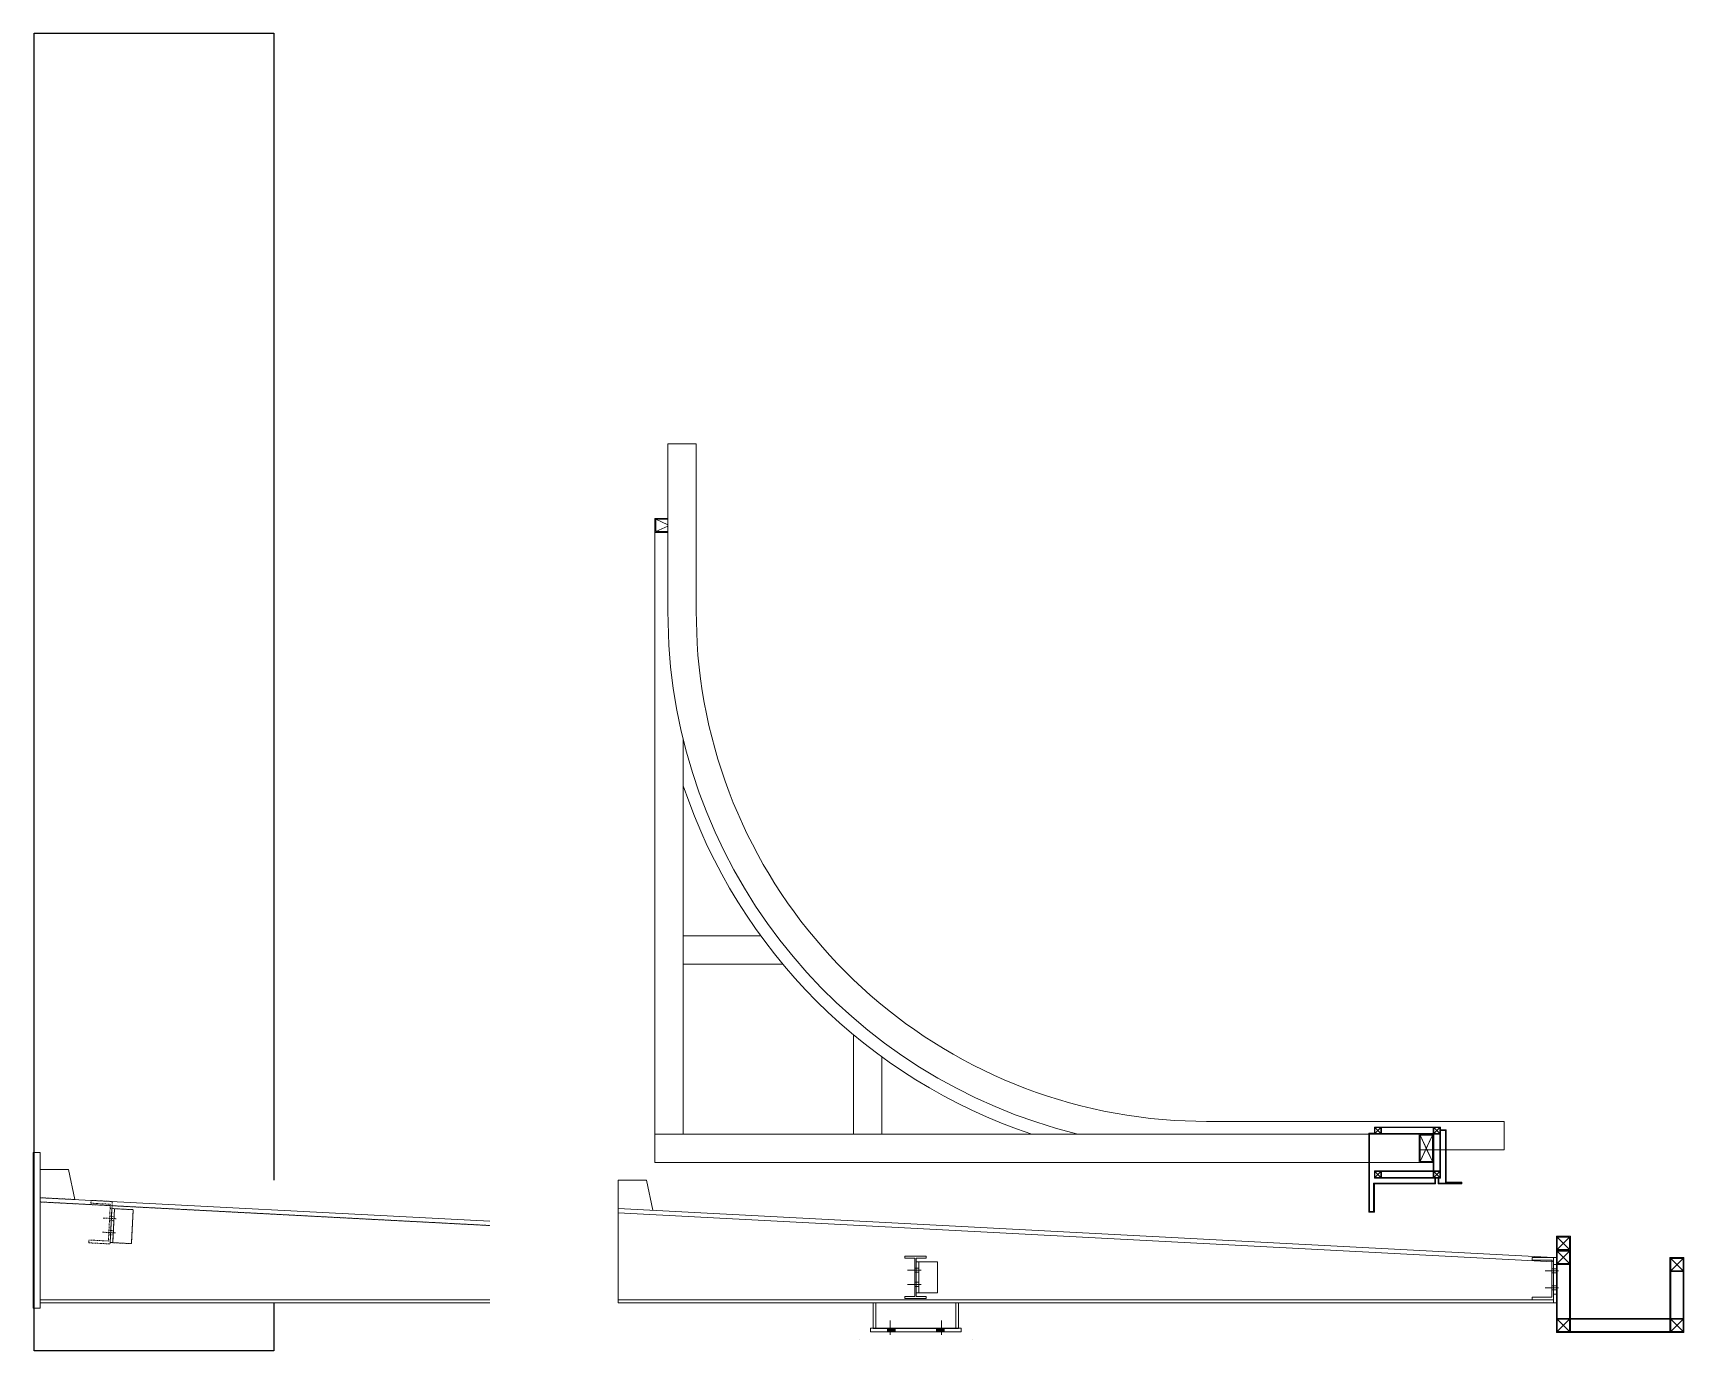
# Model space of a CAD drawing. Header units: millimetres. Extents: x 663313 to 1226001, y 1431724 to 1620898.
# Drawn here: x 990162 to 995984, y 1504421 to 1509071 of the extents above; entities that cross this region are included whole.
import ezdxf

# ---------------------------------------------------------------- set-up
doc = ezdxf.new("R2010")
doc.units = ezdxf.units.MM
doc.linetypes.add('XKITLINE00', pattern=[0])
doc.linetypes.add('XKITLINE02', pattern=[4, 2, -2])
doc.layers.add('000 - CONCRETE_EX_BUILDING_CUT_COLOR_1', color=7, linetype='Continuous')
doc.layers.add('000 - CONCRETE_EX_BUILDING_MAIN_COLOR_1', color=7, linetype='Continuous')

# ---------------------------------------------------------------- blocks, each defined once
blk = doc.blocks.new('canu')
at = {"layer": '000 - CONCRETE_EX_BUILDING_CUT_COLOR_1', "linetype": 'XKITLINE00', "lineweight": 0}
for points in [[(663603.4703, 1524735.0081), (663603.4703, 1524734.9961), (663603.4513, 1524734.9961), (663603.4513, 1524735.0081)], [(663603.4703, 1524735.0081), (663603.4703, 1524734.9961), (663603.4513, 1524734.9961), (663603.4513, 1524735.0081)], [(663603.4638, 1524734.9961), (663603.4638, 1524735.0081), (663603.4778, 1524735.0081), (663603.4778, 1524734.9961)], [(663603.4638, 1524734.9961), (663603.4638, 1524735.0081), (663603.4778, 1524735.0081), (663603.4778, 1524734.9961)], [(663603.6238, 1524734.9961), (663603.6238, 1524735.0081), (663603.6378, 1524735.0081), (663603.6378, 1524734.9961)], [(663603.6238, 1524734.9961), (663603.6238, 1524735.0081), (663603.6378, 1524735.0081), (663603.6378, 1524734.9961)], [(663603.6503, 1524735.0081), (663603.6503, 1524734.9961), (663603.6313, 1524734.9961), (663603.6313, 1524735.0081)], [(663603.6503, 1524735.0081), (663603.6503, 1524734.9961), (663603.6313, 1524734.9961), (663603.6313, 1524735.0081)]]:
    blk.add_hatch(color=7, dxfattribs=at).paths.add_polyline_path(points, flags=17)
at = {"layer": '000 - CONCRETE_EX_BUILDING_CUT_COLOR_1', "color": 7, "linetype": 'XKITLINE00', "lineweight": 0}
for p, q in [((663604.4258, 1524737.8429), (663604.4676, 1524737.8624)), ((663604.4708, 1524737.8156), (663604.4708, 1524735.6931)), ((663604.3708, 1524737.0842), (663604.3708, 1524735.6931)), ((663604.098, 1524736.3931), (663604.3708, 1524736.3931)), ((663604.0199, 1524736.2931), (663604.3708, 1524736.2931)), ((663603.7708, 1524735.6931), (663603.7708, 1524736.044)), ((663603.6708, 1524735.6931), (663603.6708, 1524735.9659)), ((663601.7008, 1524735.7181), (663601.7008, 1524735.7181)), ((663601.7258, 1524735.7181), (663601.7008, 1524735.7181)), ((663601.7008, 1524735.7181), (663601.7008, 1524735.6931)), ((663601.7028, 1524735.6951), (663601.7238, 1524735.7161)), ((663601.7028, 1524735.7161), (663601.7238, 1524735.6951)), ((663601.7238, 1524735.6951), (663601.7028, 1524735.7161)), ((663601.7028, 1524735.6951), (663601.7238, 1524735.7161)), ((663601.7028, 1524735.7161), (663601.7028, 1524735.7161)), ((663601.7028, 1524735.6951), (663601.7028, 1524735.7161)), ((663601.7028, 1524735.7161), (663601.7238, 1524735.7161)), ((663601.7238, 1524735.7161), (663601.7238, 1524735.7161)), ((663601.7238, 1524735.7161), (663601.7238, 1524735.6951)), ((663601.7258, 1524735.6931), (663601.7258, 1524735.7181)), ((663601.7258, 1524735.6931), (663601.7258, 1524735.7181)), ((663601.7258, 1524735.7181), (663601.7258, 1524735.7181)), ((663601.7258, 1524735.7181), (663601.7258, 1524735.6931)), ((663601.7258, 1524735.7181), (663601.9088, 1524735.7181)), ((663601.7258, 1524735.7161), (663601.7258, 1524735.7161)), ((663601.9088, 1524735.7161), (663601.7258, 1524735.7161)), ((663601.9088, 1524735.7181), (663601.9088, 1524735.7181)), ((663601.9338, 1524735.7181), (663601.9088, 1524735.7181)), ((663601.9088, 1524735.7181), (663601.9088, 1524735.6931)), ((663601.9088, 1524735.7181), (663601.9088, 1524735.6931)), ((663601.9088, 1524735.7181), (663601.9088, 1524735.6931)), ((663601.9108, 1524735.6951), (663601.9318, 1524735.7161)), ((663601.9108, 1524735.7161), (663601.9318, 1524735.6951)), ((663601.9318, 1524735.6951), (663601.9108, 1524735.7161)), ((663601.9108, 1524735.6951), (663601.9318, 1524735.7161)), ((663601.9108, 1524735.7161), (663601.9108, 1524735.7161)), ((663601.9108, 1524735.6951), (663601.9108, 1524735.7161)), ((663601.9108, 1524735.7161), (663601.9318, 1524735.7161)), ((663601.9318, 1524735.7161), (663601.9318, 1524735.7161)), ((663601.9318, 1524735.7161), (663601.9318, 1524735.6951)), ((663601.9338, 1524735.6931), (663601.9338, 1524735.7181)), ((663601.6808, 1524735.7081), (663601.7008, 1524735.7081)), ((663601.6808, 1524735.7081), (663601.6808, 1524735.6381)), ((663601.6833, 1524735.7056), (663601.7008, 1524735.7056)), ((663601.6833, 1524735.7056), (663601.6833, 1524735.6381)), ((663601.7008, 1524735.7081), (663601.7008, 1524735.7056)), ((663601.7008, 1524735.7056), (663601.7008, 1524735.7056)), ((663601.7008, 1524735.6931), (663601.7258, 1524735.6931)), ((663601.7008, 1524735.6931), (663601.7008, 1524735.6931)), ((663601.7008, 1524735.6931), (663601.7258, 1524735.6931)), ((663601.7008, 1524735.5631), (663601.7008, 1524735.6931)), ((663601.7008, 1524735.6931), (663601.7008, 1524735.6381)), ((663601.7028, 1524735.6951), (663601.7028, 1524735.6951)), ((663601.7238, 1524735.6951), (663601.7028, 1524735.6951)), ((663601.7028, 1524735.5631), (663601.7028, 1524735.6931)), ((663601.7028, 1524735.6931), (663601.7028, 1524735.5631)), ((663601.7238, 1524735.6951), (663601.7238, 1524735.6951)), ((663601.7238, 1524735.5631), (663601.7238, 1524735.6931)), ((663601.7238, 1524735.5631), (663601.7238, 1524735.6931)), ((663601.7258, 1524735.6951), (663601.7258, 1524735.6951)), ((663601.7258, 1524735.6951), (663601.9088, 1524735.6951)), ((663601.7258, 1524735.6931), (663601.7258, 1524735.6931)), ((663601.7758, 1524735.6931), (663601.7258, 1524735.6931)), ((663601.7258, 1524735.6931), (663601.7258, 1524735.6381)), ((663601.7258, 1524735.6931), (663601.7258, 1524735.6931)), ((663601.7258, 1524735.6931), (663601.9088, 1524735.6931)), ((663601.7258, 1524735.6931), (663601.7258, 1524735.6381)), ((663601.7258, 1524735.5631), (663601.7258, 1524735.6931)), ((663601.729, 1524735.5963), (663601.7726, 1524735.6899)), ((663601.7726, 1524735.5963), (663601.729, 1524735.6899)), ((663601.729, 1524735.6899), (663601.7531, 1524735.6381)), ((663601.729, 1524735.6899), (663601.729, 1524735.6899)), ((663601.729, 1524735.6899), (663601.729, 1524735.6381)), ((663601.729, 1524735.6899), (663601.7726, 1524735.6899)), ((663601.7485, 1524735.6381), (663601.7726, 1524735.6899)), ((663601.7726, 1524735.6899), (663601.7726, 1524735.6899)), ((663601.7726, 1524735.6899), (663601.7726, 1524735.6381)), ((663601.7758, 1524735.6931), (663601.7758, 1524735.6381)), ((663601.9088, 1524735.6931), (663601.9338, 1524735.6931)), ((663601.9108, 1524735.6951), (663601.9108, 1524735.6951)), ((663601.9318, 1524735.6951), (663601.9108, 1524735.6951)), ((663601.9318, 1524735.6951), (663601.9318, 1524735.6951)), ((663601.9338, 1524735.6961), (663601.9538, 1524735.6961)), ((663601.9338, 1524735.6936), (663601.9338, 1524735.6961)), ((663601.9513, 1524735.6936), (663601.9338, 1524735.6936)), ((663601.9513, 1524735.6936), (663601.9513, 1524735.6381)), ((663601.9513, 1524735.6936), (663601.9513, 1524735.6936)), ((663601.9538, 1524735.6961), (663601.9538, 1524735.6381)), ((663601.6808, 1524735.6381), (663601.6808, 1524735.5241)), ((663601.6833, 1524735.6381), (663601.6833, 1524735.5216)), ((663601.7008, 1524735.6381), (663601.7008, 1524735.5631)), ((663601.7258, 1524735.6381), (663601.7258, 1524735.5931)), ((663601.7258, 1524735.6381), (663601.7258, 1524735.5631)), ((663601.729, 1524735.5963), (663601.7485, 1524735.6381)), ((663601.729, 1524735.6381), (663601.729, 1524735.5963)), ((663601.7531, 1524735.6381), (663601.7726, 1524735.5963)), ((663601.7726, 1524735.6381), (663601.7726, 1524735.5963)), ((663601.7758, 1524735.6381), (663601.7758, 1524735.5931)), ((663601.9513, 1524735.6381), (663601.9513, 1524735.4206)), ((663601.9538, 1524735.6381), (663601.9538, 1524735.4181)), ((663601.7008, 1524735.5631), (663601.7008, 1524735.5631)), ((663601.7258, 1524735.5631), (663601.7008, 1524735.5631)), ((663601.7008, 1524735.5631), (663601.7008, 1524735.5381)), ((663601.7008, 1524735.5631), (663601.7008, 1524735.5631)), ((663601.7008, 1524735.5631), (663601.7258, 1524735.5631)), ((663601.7008, 1524735.5631), (663601.7008, 1524735.5631)), ((663601.7028, 1524735.5611), (663601.7028, 1524735.5611)), ((663601.7028, 1524735.5401), (663601.7028, 1524735.5611)), ((663601.7028, 1524735.5611), (663601.7238, 1524735.5611)), ((663601.7028, 1524735.5401), (663601.7238, 1524735.5611)), ((663601.7028, 1524735.5611), (663601.7238, 1524735.5401)), ((663601.7238, 1524735.5401), (663601.7028, 1524735.5611)), ((663601.7028, 1524735.5401), (663601.7238, 1524735.5611)), ((663601.7028, 1524735.5401), (663601.7028, 1524735.5401)), ((663601.7238, 1524735.5401), (663601.7028, 1524735.5401)), ((663601.7238, 1524735.5611), (663601.7238, 1524735.5611)), ((663601.7238, 1524735.5611), (663601.7238, 1524735.5401)), ((663601.7238, 1524735.5401), (663601.7238, 1524735.5401)), ((663601.7258, 1524735.5931), (663601.7758, 1524735.5931)), ((663601.7258, 1524735.5381), (663601.7258, 1524735.5631)), ((663601.7258, 1524735.5381), (663601.7258, 1524735.5631)), ((663601.7258, 1524735.5631), (663601.7258, 1524735.5631)), ((663601.9088, 1524735.5631), (663601.7258, 1524735.5631)), ((663601.7258, 1524735.5631), (663601.7258, 1524735.5381)), ((663601.7258, 1524735.5631), (663601.7258, 1524735.5631)), ((663601.7258, 1524735.5611), (663601.7258, 1524735.5611)), ((663601.9088, 1524735.5611), (663601.7258, 1524735.5611)), ((663601.7258, 1524735.5401), (663601.7258, 1524735.5401)), ((663601.7258, 1524735.5401), (663601.9088, 1524735.5401)), ((663601.729, 1524735.5963), (663601.729, 1524735.5963)), ((663601.7726, 1524735.5963), (663601.729, 1524735.5963)), ((663601.7726, 1524735.5963), (663601.7726, 1524735.5963)), ((663601.9088, 1524735.5631), (663601.9088, 1524735.5631)), ((663601.9338, 1524735.5631), (663601.9088, 1524735.5631)), ((663601.9088, 1524735.5631), (663601.9088, 1524735.5381)), ((663601.9088, 1524735.5381), (663601.9088, 1524735.5631)), ((663601.9088, 1524735.5631), (663601.9088, 1524735.5381)), ((663601.9318, 1524735.5401), (663601.9108, 1524735.5611)), ((663601.9108, 1524735.5401), (663601.9318, 1524735.5611)), ((663601.9108, 1524735.5611), (663601.9108, 1524735.5611)), ((663601.9108, 1524735.5401), (663601.9108, 1524735.5611)), ((663601.9108, 1524735.5611), (663601.9318, 1524735.5611)), ((663601.9108, 1524735.5401), (663601.9318, 1524735.5611)), ((663601.9108, 1524735.5611), (663601.9318, 1524735.5401)), ((663601.9108, 1524735.5401), (663601.9108, 1524735.5401)), ((663601.9318, 1524735.5401), (663601.9108, 1524735.5401)), ((663601.9318, 1524735.5611), (663601.9318, 1524735.5611)), ((663601.9318, 1524735.5611), (663601.9318, 1524735.5401)), ((663601.9318, 1524735.5401), (663601.9318, 1524735.5401)), ((663601.9338, 1524735.5381), (663601.9338, 1524735.5631)), ((663601.6808, 1524735.5241), (663601.6253, 1524735.5241)), ((663601.6253, 1524735.5181), (663601.6253, 1524735.5241)), ((663601.6253, 1524735.5181), (663601.7083, 1524735.5181)), ((663601.6278, 1524735.5216), (663601.6833, 1524735.5216)), ((663601.6278, 1524735.5216), (663601.6278, 1524735.5206)), ((663601.6278, 1524735.5206), (663601.6278, 1524735.5206)), ((663601.6278, 1524735.5206), (663601.7058, 1524735.5206)), ((663601.6833, 1524735.5216), (663601.6833, 1524735.5216)), ((663601.7008, 1524735.5381), (663601.7258, 1524735.5381)), ((663601.7083, 1524735.5381), (663601.7058, 1524735.5381)), ((663601.7058, 1524735.5206), (663601.7058, 1524735.5381)), ((663601.7083, 1524735.5181), (663601.7083, 1524735.5381)), ((663601.7183, 1524735.5181), (663601.7183, 1524735.5381)), ((663601.7183, 1524735.5381), (663601.7208, 1524735.5381)), ((663601.7183, 1524735.5181), (663601.9338, 1524735.5181)), ((663601.7208, 1524735.5381), (663601.7208, 1524735.5206)), ((663601.7208, 1524735.5206), (663601.7208, 1524735.5206)), ((663601.7208, 1524735.5206), (663601.9363, 1524735.5206)), ((663601.7258, 1524735.5381), (663601.7258, 1524735.5381)), ((663601.7258, 1524735.5381), (663601.9088, 1524735.5381)), ((663601.7258, 1524735.5381), (663601.7258, 1524735.5381)), ((663601.9088, 1524735.5381), (663601.9338, 1524735.5381)), ((663601.9338, 1524735.5181), (663601.9338, 1524735.4181)), ((663601.9363, 1524735.5206), (663601.9363, 1524735.4206)), ((663601.3018, 1524735.2581), (663604.6009, 1524735.4309)), ((663601.3026, 1524735.2431), (663604.6009, 1524735.4159)), ((663601.9338, 1524735.4181), (663601.9538, 1524735.4181)), ((663601.9363, 1524735.4206), (663601.9363, 1524735.4206)), ((663601.9363, 1524735.4206), (663601.9513, 1524735.4206)), ((663601.2418, 1524735.2831), (663601.2418, 1524735.3331)), ((663601.2418, 1524735.3331), (663601.2418, 1524735.3331)), ((663601.2418, 1524735.3331), (663601.2918, 1524735.3331)), ((663601.245, 1524735.3299), (663601.2886, 1524735.3299)), ((663601.245, 1524735.2863), (663601.2886, 1524735.3299)), ((663601.245, 1524735.3299), (663601.2886, 1524735.2863)), ((663601.245, 1524735.3299), (663601.2886, 1524735.2863)), ((663601.245, 1524735.2863), (663601.2886, 1524735.3299)), ((663601.245, 1524735.3299), (663601.245, 1524735.2863)), ((663601.2886, 1524735.2863), (663601.2886, 1524735.3299)), ((663601.2886, 1524735.3299), (663601.2886, 1524735.3299)), ((663601.2918, 1524735.3331), (663601.2918, 1524735.2831)), ((663600.8918, 1524735.2581), (663600.8418, 1524735.2581)), ((663600.8418, 1524735.2581), (663600.8418, 1524735.2081)), ((663600.8418, 1524735.0431), (663600.8418, 1524735.2581)), ((663600.8418, 1524735.2581), (663600.8418, 1524735.2581)), ((663600.8418, 1524735.2581), (663600.845, 1524735.2581)), ((663600.8418, 1524735.2581), (663600.8418, 1524735.0431)), ((663600.845, 1524735.2581), (663600.845, 1524735.2581)), ((663600.845, 1524735.2581), (663600.845, 1524735.0431)), ((663600.845, 1524735.2581), (663600.8918, 1524735.2581)), ((663600.845, 1524735.0431), (663600.845, 1524735.2581)), ((663600.845, 1524735.2113), (663600.8886, 1524735.2549)), ((663600.845, 1524735.2549), (663600.8886, 1524735.2113)), ((663600.8886, 1524735.2113), (663600.845, 1524735.2549)), ((663600.845, 1524735.2113), (663600.8886, 1524735.2549)), ((663600.845, 1524735.2549), (663600.845, 1524735.2549)), ((663600.845, 1524735.2549), (663600.845, 1524735.2113)), ((663600.845, 1524735.2549), (663600.8886, 1524735.2549)), ((663600.8886, 1524735.0431), (663600.8886, 1524735.2581)), ((663600.8886, 1524735.0431), (663600.8886, 1524735.2581)), ((663600.8886, 1524735.2549), (663600.8886, 1524735.2549)), ((663600.8886, 1524735.2549), (663600.8886, 1524735.2113)), ((663600.8918, 1524735.2081), (663600.8918, 1524735.2581)), ((663600.8918, 1524735.0431), (663600.8918, 1524735.2581)), ((663600.8918, 1524735.0431), (663600.8918, 1524735.2581)), ((663601.2418, 1524735.0431), (663601.2418, 1524735.2831)), ((663601.2418, 1524735.2831), (663601.2418, 1524735.2831)), ((663601.2418, 1524735.2831), (663601.245, 1524735.2831)), ((663601.2418, 1524735.2831), (663601.2418, 1524735.0431)), ((663601.2918, 1524735.2831), (663601.2418, 1524735.2831)), ((663601.2918, 1524735.2831), (663601.2418, 1524735.2831)), ((663601.2418, 1524735.2831), (663601.2418, 1524735.2331)), ((663601.245, 1524735.2863), (663601.245, 1524735.2863)), ((663601.245, 1524735.2863), (663601.2886, 1524735.2863)), ((663601.245, 1524735.2831), (663601.245, 1524735.0431)), ((663601.245, 1524735.0431), (663601.245, 1524735.2831)), ((663601.245, 1524735.2831), (663601.2886, 1524735.2831)), ((663601.245, 1524735.2831), (663601.245, 1524735.2831)), ((663601.245, 1524735.2363), (663601.2886, 1524735.2799)), ((663601.245, 1524735.2799), (663601.2886, 1524735.2363)), ((663601.2886, 1524735.2363), (663601.245, 1524735.2799)), ((663601.245, 1524735.2363), (663601.2886, 1524735.2799)), ((663601.245, 1524735.2799), (663601.245, 1524735.2799)), ((663601.245, 1524735.2799), (663601.245, 1524735.2363)), ((663601.245, 1524735.2799), (663601.2886, 1524735.2799)), ((663601.2886, 1524735.2831), (663601.2886, 1524735.2831)), ((663601.2886, 1524735.2831), (663601.2918, 1524735.2831)), ((663601.2886, 1524735.0431), (663601.2886, 1524735.2831)), ((663601.2886, 1524735.0431), (663601.2886, 1524735.2831)), ((663601.2886, 1524735.2799), (663601.2886, 1524735.2799)), ((663601.2886, 1524735.2799), (663601.2886, 1524735.2363)), ((663601.2918, 1524735.0431), (663601.2918, 1524735.2831)), ((663601.2918, 1524735.0431), (663601.2918, 1524735.2831)), ((663601.2918, 1524735.2331), (663601.2918, 1524735.2831)), ((663601.2918, 1524735.2831), (663601.2918, 1524735.2831)), ((663601.2918, 1524735.2581), (663601.3018, 1524735.2581)), ((663601.2918, 1524735.0981), (663601.2918, 1524735.2581)), ((663601.2918, 1524735.2581), (663601.2918, 1524735.2581)), ((663601.2918, 1524735.2581), (663601.2918, 1524735.233)), ((663601.2918, 1524735.2581), (663601.2918, 1524735.2581)), ((663601.2918, 1524735.2581), (663601.2918, 1524735.2581)), ((663601.3018, 1524735.2581), (663601.3018, 1524735.2581)), ((663601.3018, 1524735.2581), (663601.3018, 1524735.0981)), ((663601.3018, 1524735.233), (663601.3018, 1524735.2581)), ((663601.3768, 1524735.2581), (663601.3018, 1524735.2581)), ((663601.3018, 1524735.1081), (663601.3018, 1524735.2581)), ((663601.3026, 1524735.2431), (663601.3018, 1524735.2581)), ((663601.3018, 1524735.2581), (663601.3018, 1524735.2581)), ((663601.3018, 1524735.2581), (663601.3026, 1524735.2431)), ((663601.3083, 1524735.2481), (663601.3083, 1524735.1181)), ((663601.3083, 1524735.2481), (663601.3768, 1524735.2481)), ((663601.3768, 1524735.2481), (663601.3768, 1524735.2581)), ((663603.5142, 1524735.2631), (663603.5892, 1524735.2631)), ((663603.5142, 1524735.2561), (663603.5142, 1524735.2631)), ((663603.5142, 1524735.2561), (663603.5492, 1524735.2561)), ((663603.5492, 1524735.2561), (663603.5492, 1524735.1201)), ((663603.5542, 1524735.1201), (663603.5542, 1524735.2561)), ((663603.5542, 1524735.2561), (663603.5892, 1524735.2561)), ((663603.5892, 1524735.2561), (663603.5892, 1524735.2631)), ((663600.8418, 1524735.2081), (663600.8918, 1524735.2081)), ((663600.845, 1524735.2113), (663600.845, 1524735.2113)), ((663600.8886, 1524735.2113), (663600.845, 1524735.2113)), ((663600.8886, 1524735.2113), (663600.8886, 1524735.2113)), ((663600.8918, 1524735.2081), (663600.8918, 1524735.2081)), ((663601.2418, 1524735.2331), (663601.2918, 1524735.2331)), ((663601.245, 1524735.2363), (663601.245, 1524735.2363)), ((663601.2886, 1524735.2363), (663601.245, 1524735.2363)), ((663601.2839, 1524735.2105), (663601.3318, 1524735.2105)), ((663601.2886, 1524735.2363), (663601.2886, 1524735.2363)), ((663601.2918, 1524735.2331), (663601.2918, 1524735.2331)), ((663601.2918, 1524735.233), (663601.3018, 1524735.233)), ((663601.2918, 1524735.2175), (663601.3018, 1524735.2175)), ((663601.2918, 1524735.2035), (663601.3018, 1524735.2035)), ((663601.3018, 1524735.243), (663601.3026, 1524735.2431)), ((663601.3018, 1524735.243), (663601.3018, 1524735.1081)), ((663601.3018, 1524735.1081), (663601.3018, 1524735.243)), ((663601.3018, 1524735.2175), (663601.3083, 1524735.2175)), ((663601.3018, 1524735.2035), (663601.3083, 1524735.2035)), ((663601.3026, 1524735.2431), (663601.3026, 1524735.2431)), ((663603.4742, 1524735.1331), (663603.4742, 1524735.2431)), ((663603.4742, 1524735.2431), (663603.5492, 1524735.2431)), ((663603.4742, 1524735.1331), (663603.4742, 1524735.2431)), ((663603.4742, 1524735.2431), (663603.5492, 1524735.2431)), ((663603.4742, 1524735.1331), (663603.4742, 1524735.2431)), ((663603.4742, 1524735.2431), (663603.4742, 1524735.1331)), ((663603.5323, 1524735.2131), (663603.5802, 1524735.2131)), ((663603.5402, 1524735.1331), (663603.5402, 1524735.2431)), ((663603.5402, 1524735.1331), (663603.5402, 1524735.2431)), ((663603.5402, 1524735.1331), (663603.5402, 1524735.2431)), ((663603.5402, 1524735.1331), (663603.5402, 1524735.2431)), ((663603.5402, 1524735.2206), (663603.5492, 1524735.2206)), ((663603.5402, 1524735.2056), (663603.5492, 1524735.2056)), ((663603.5492, 1524735.1331), (663603.5492, 1524735.2431)), ((663603.5492, 1524735.2431), (663603.5492, 1524735.1331)), ((663603.5492, 1524735.2431), (663603.5492, 1524735.1331)), ((663603.5492, 1524735.1331), (663603.5492, 1524735.2431)), ((663603.5492, 1524735.2206), (663603.5542, 1524735.2206)), ((663603.5492, 1524735.2056), (663603.5542, 1524735.2056)), ((663601.2839, 1524735.1505), (663601.3318, 1524735.1505)), ((663601.2918, 1524735.1575), (663601.3018, 1524735.1575)), ((663601.2918, 1524735.1435), (663601.3018, 1524735.1435)), ((663601.3018, 1524735.1575), (663601.3083, 1524735.1575)), ((663601.3018, 1524735.1435), (663601.3083, 1524735.1435)), ((663603.4742, 1524735.1331), (663603.5492, 1524735.1331)), ((663603.4742, 1524735.1331), (663603.5492, 1524735.1331)), ((663603.5323, 1524735.1631), (663603.5802, 1524735.1631)), ((663603.5402, 1524735.1706), (663603.5492, 1524735.1706)), ((663603.5402, 1524735.1556), (663603.5492, 1524735.1556)), ((663603.5492, 1524735.1706), (663603.5542, 1524735.1706)), ((663603.5492, 1524735.1556), (663603.5542, 1524735.1556)), ((663601.2918, 1524735.1281), (663601.2918, 1524735.0981)), ((663601.2918, 1524735.1281), (663601.3018, 1524735.1281)), ((663601.2918, 1524735.0981), (663601.3018, 1524735.0981)), ((663601.2918, 1524735.0981), (663601.2918, 1524735.0981)), ((663601.2918, 1524735.0981), (663601.2918, 1524735.0981)), ((663601.3018, 1524735.0981), (663601.3018, 1524735.1281)), ((663601.3018, 1524735.1281), (663601.3018, 1524735.1281)), ((663601.3018, 1524735.1081), (663601.3768, 1524735.1081)), ((663601.3018, 1524735.1081), (663604.6009, 1524735.1081)), ((663601.3018, 1524735.1081), (663601.3018, 1524735.0981)), ((663601.3018, 1524735.1081), (663601.3018, 1524735.1081)), ((663601.3018, 1524735.0981), (663601.3018, 1524735.1081)), ((663601.3018, 1524735.0981), (663601.3018, 1524735.0981)), ((663604.6009, 1524735.0981), (663601.3018, 1524735.0981)), ((663601.3018, 1524735.0981), (663601.3018, 1524735.0981)), ((663601.3768, 1524735.1181), (663601.3083, 1524735.1181)), ((663601.3768, 1524735.1081), (663601.3768, 1524735.1181)), ((663603.4007, 1524735.0081), (663603.4007, 1524735.098)), ((663603.4007, 1524735.098), (663603.4007, 1524735.098)), ((663603.4007, 1524735.098), (663603.6917, 1524735.098)), ((663603.4007, 1524735.008), (663603.4007, 1524735.098)), ((663603.4007, 1524735.098), (663603.4007, 1524735.098)), ((663603.4097, 1524735.0081), (663603.4097, 1524735.098)), ((663603.4097, 1524735.008), (663603.4097, 1524735.098)), ((663603.4097, 1524735.008), (663603.4097, 1524735.098)), ((663603.4097, 1524735.008), (663603.4097, 1524735.098)), ((663603.5492, 1524735.1201), (663603.5142, 1524735.1201)), ((663603.5142, 1524735.1131), (663603.5142, 1524735.1201)), ((663603.5142, 1524735.1131), (663603.5892, 1524735.1131)), ((663603.5892, 1524735.1201), (663603.5542, 1524735.1201)), ((663603.5892, 1524735.1131), (663603.5892, 1524735.1201)), ((663603.6917, 1524735.098), (663603.6917, 1524735.098)), ((663603.6917, 1524735.0081), (663603.6917, 1524735.098)), ((663603.6917, 1524735.098), (663603.7007, 1524735.098)), ((663603.6917, 1524735.008), (663603.6917, 1524735.098)), ((663603.6917, 1524735.008), (663603.6917, 1524735.098)), ((663603.6917, 1524735.008), (663603.6917, 1524735.098)), ((663603.7007, 1524735.0081), (663603.7007, 1524735.098)), ((663603.7007, 1524735.098), (663603.7007, 1524735.098)), ((663603.7007, 1524735.008), (663603.7007, 1524735.098)), ((663600.8918, 1524735.0431), (663600.8418, 1524735.0431)), ((663600.8418, 1524734.9931), (663600.8418, 1524735.0431)), ((663600.8418, 1524735.0399), (663600.8418, 1524735.0431)), ((663600.8418, 1524735.0431), (663600.8418, 1524735.0431)), ((663600.8418, 1524735.0431), (663601.2918, 1524735.0431)), ((663600.8418, 1524735.0431), (663600.8418, 1524735.0399)), ((663600.8418, 1524735.0431), (663600.8418, 1524735.0431)), ((663600.8418, 1524735.0431), (663600.845, 1524735.0431)), ((663600.8418, 1524735.0431), (663600.8418, 1524735.0431)), ((663600.8418, 1524735.0399), (663600.8418, 1524735.0399)), ((663601.2918, 1524735.0399), (663600.8418, 1524735.0399)), ((663600.8418, 1524735.0399), (663600.8418, 1524734.9963)), ((663600.8418, 1524735.0399), (663600.8418, 1524735.0399)), ((663600.845, 1524735.0431), (663600.845, 1524735.0431)), ((663600.845, 1524735.0431), (663600.8886, 1524735.0431)), ((663600.845, 1524734.9963), (663600.8886, 1524735.0399)), ((663600.845, 1524735.0399), (663600.8886, 1524734.9963)), ((663600.8886, 1524734.9963), (663600.845, 1524735.0399)), ((663600.845, 1524734.9963), (663600.8886, 1524735.0399)), ((663600.845, 1524735.0399), (663600.845, 1524735.0399)), ((663600.845, 1524735.0399), (663600.845, 1524734.9963)), ((663600.845, 1524735.0399), (663600.8886, 1524735.0399)), ((663600.8886, 1524735.0431), (663600.8886, 1524735.0431)), ((663600.8886, 1524735.0431), (663600.8918, 1524735.0431)), ((663600.8886, 1524735.0399), (663600.8886, 1524735.0399)), ((663600.8886, 1524735.0399), (663600.8886, 1524734.9963)), ((663600.8918, 1524734.9931), (663600.8918, 1524735.0431)), ((663600.8918, 1524735.0431), (663600.8918, 1524735.0431)), ((663601.2418, 1524735.0431), (663601.2418, 1524735.0431)), ((663601.2418, 1524735.0431), (663601.245, 1524735.0431)), ((663601.2418, 1524735.0431), (663601.2418, 1524735.0431)), ((663601.2918, 1524735.0431), (663601.2418, 1524735.0431)), ((663601.2418, 1524734.9931), (663601.2418, 1524735.0431)), ((663601.245, 1524735.0431), (663601.245, 1524735.0431)), ((663601.245, 1524735.0431), (663601.2886, 1524735.0431)), ((663601.245, 1524734.9963), (663601.2886, 1524735.0399)), ((663601.245, 1524735.0399), (663601.2886, 1524734.9963)), ((663601.2886, 1524734.9963), (663601.245, 1524735.0399)), ((663601.245, 1524734.9963), (663601.2886, 1524735.0399)), ((663601.245, 1524735.0399), (663601.245, 1524735.0399)), ((663601.245, 1524735.0399), (663601.245, 1524734.9963)), ((663601.245, 1524735.0399), (663601.2886, 1524735.0399)), ((663601.2886, 1524735.0431), (663601.2886, 1524735.0431)), ((663601.2886, 1524735.0431), (663601.2918, 1524735.0431)), ((663601.2886, 1524735.0399), (663601.2886, 1524735.0399)), ((663601.2886, 1524735.0399), (663601.2886, 1524734.9963)), ((663601.2918, 1524735.0431), (663601.2918, 1524735.0431)), ((663601.2918, 1524734.9931), (663601.2918, 1524735.0431)), ((663601.2918, 1524735.0431), (663601.2918, 1524735.0431)), ((663601.2918, 1524735.0431), (663601.2918, 1524735.0399)), ((663601.2918, 1524735.0399), (663601.2918, 1524735.0431)), ((663601.2918, 1524735.0399), (663601.2918, 1524735.0399)), ((663601.2918, 1524735.0399), (663601.2918, 1524734.9963)), ((663603.4608, 1524734.9855), (663603.4608, 1524735.0361)), ((663603.4608, 1524734.9855), (663603.4608, 1524735.0361)), ((663603.6408, 1524734.9855), (663603.6408, 1524735.0361)), ((663603.6408, 1524734.9855), (663603.6408, 1524735.0361)), ((663600.8418, 1524734.9963), (663600.8418, 1524734.9963)), ((663600.8418, 1524734.9931), (663600.8418, 1524734.9963)), ((663600.8418, 1524734.9963), (663601.2918, 1524734.9963)), ((663600.8418, 1524734.9963), (663600.8418, 1524734.9931)), ((663600.8418, 1524734.9931), (663600.8918, 1524734.9931)), ((663600.8418, 1524734.9931), (663600.8418, 1524734.9931)), ((663601.2918, 1524734.9931), (663600.8418, 1524734.9931)), ((663600.8418, 1524734.9931), (663600.8418, 1524734.9931)), ((663600.845, 1524734.9963), (663600.845, 1524734.9963)), ((663600.8886, 1524734.9963), (663600.845, 1524734.9963)), ((663600.8886, 1524734.9963), (663600.8886, 1524734.9963)), ((663600.8918, 1524734.9931), (663600.8918, 1524734.9931)), ((663601.2418, 1524734.9931), (663601.2918, 1524734.9931)), ((663601.245, 1524734.9963), (663601.245, 1524734.9963)), ((663601.2886, 1524734.9963), (663601.245, 1524734.9963)), ((663601.2886, 1524734.9963), (663601.2886, 1524734.9963)), ((663601.2918, 1524734.9963), (663601.2918, 1524734.9963)), ((663601.2918, 1524734.9963), (663601.2918, 1524734.9931)), ((663601.2918, 1524734.9963), (663601.2918, 1524734.9931)), ((663601.2918, 1524734.9931), (663601.2918, 1524734.9931)), ((663601.2918, 1524734.9931), (663601.2918, 1524734.9931)), ((663603.3508, 1524734.9681), (663603.3508, 1524734.9681)), ((663603.3508, 1524734.9681), (663603.3508, 1524734.9681)), ((663603.3908, 1524735.0081), (663603.7108, 1524735.0081)), ((663603.3908, 1524734.9961), (663603.3908, 1524735.0081)), ((663603.3908, 1524735.0081), (663603.3908, 1524735.0081)), ((663603.3908, 1524735.0081), (663603.3908, 1524734.9961)), ((663603.3908, 1524734.9961), (663603.7108, 1524734.9961)), ((663603.3908, 1524734.9961), (663603.3908, 1524734.9961)), ((663603.4007, 1524735.008), (663603.4007, 1524735.0081)), ((663603.4007, 1524735.008), (663603.4007, 1524735.008)), ((663603.4007, 1524735.008), (663603.7007, 1524735.008)), ((663603.4097, 1524735.008), (663603.4097, 1524735.0081)), ((663603.4513, 1524734.9961), (663603.4513, 1524735.0081)), ((663603.4513, 1524734.9961), (663603.4513, 1524735.0081)), ((663603.4638, 1524735.0081), (663603.4638, 1524734.9961)), ((663603.4638, 1524735.0081), (663603.4638, 1524734.9961)), ((663603.4703, 1524734.9961), (663603.4703, 1524735.0081)), ((663603.4703, 1524734.9961), (663603.4703, 1524735.0081)), ((663603.4708, 1524735.0081), (663603.4708, 1524734.9961)), ((663603.4708, 1524735.0081), (663603.4708, 1524734.9961)), ((663603.4778, 1524735.0081), (663603.4778, 1524734.9961)), ((663603.4778, 1524735.0081), (663603.4778, 1524734.9961)), ((663603.6238, 1524735.0081), (663603.6238, 1524734.9961)), ((663603.6238, 1524735.0081), (663603.6238, 1524734.9961)), ((663603.6308, 1524735.0081), (663603.6308, 1524734.9961)), ((663603.6308, 1524735.0081), (663603.6308, 1524734.9961)), ((663603.6313, 1524734.9961), (663603.6313, 1524735.0081)), ((663603.6313, 1524734.9961), (663603.6313, 1524735.0081)), ((663603.6378, 1524735.0081), (663603.6378, 1524734.9961)), ((663603.6378, 1524735.0081), (663603.6378, 1524734.9961)), ((663603.6503, 1524734.9961), (663603.6503, 1524735.0081)), ((663603.6503, 1524734.9961), (663603.6503, 1524735.0081)), ((663603.6917, 1524735.008), (663603.6917, 1524735.0081)), ((663603.7007, 1524735.008), (663603.7007, 1524735.0081)), ((663603.7108, 1524734.9961), (663603.7108, 1524735.0081)), ((663603.7108, 1524734.9961), (663603.7108, 1524735.0081)), ((663603.7508, 1524734.9681), (663603.7508, 1524734.9681))]:
    blk.add_line(p, q, dxfattribs=at)
blk.add_lwpolyline([(663602.9797, 1524735.6931, 0.327722), (663604.4221, 1524737.4187), (663604.4258, 1524737.538), (663604.4258, 1524738.1281), (663604.3258, 1524738.1281), (663604.3258, 1524737.538), (663604.3223, 1524737.425, -0.377868), (663602.6388, 1524735.7416), (663602.5258, 1524735.7381), (663601.4758, 1524735.7381), (663601.4758, 1524735.6381), (663601.7758, 1524735.6381)], format="xyb", dxfattribs=at)
for points in [[(663604.4258, 1524737.8656), (663604.4258, 1524737.8656), (663604.4708, 1524737.8656), (663604.4708, 1524737.8156), (663604.4258, 1524737.8156), (663604.4258, 1524737.8156)], [(663604.4258, 1524737.8624), (663604.4258, 1524737.8624), (663604.4676, 1524737.8624), (663604.4676, 1524737.8188), (663604.4258, 1524737.8188), (663604.4258, 1524737.8188)], [(663604.4676, 1524737.8188), (663604.4676, 1524737.8188), (663604.4258, 1524737.8382)], [(663604.4782, 1524735.4245), (663604.5009, 1524735.531), (663604.6009, 1524735.531), (663604.6009, 1524735.0981)]]:
    blk.add_lwpolyline(points, dxfattribs=at)
blk.add_lwpolyline([(663601.7758, 1524735.6931), (663601.7758, 1524735.5931), (663604.4708, 1524735.5931), (663604.4708, 1524735.6931), (663602.9773, 1524735.6931)], close=True, dxfattribs=at)
blk.add_arc((663602.5258, 1524737.5381), 1.945, 288.45255, 341.54374, dxfattribs=at)

msp = doc.modelspace()

# ---------------------------------------------------------------- linework, layer by layer
at = {"layer": '000 - CONCRETE_EX_BUILDING_CUT_COLOR_1', "color": 7, "linetype": 'XKITLINE00', "lineweight": 0}
for p, q in [((990161.7513, 1505121.65), (990186.7513, 1505121.65)), ((990161.7513, 1505121.65), (990161.7513, 1504571.65)), ((990186.7513, 1505121.65), (990186.7513, 1504571.65)), ((990286.7513, 1505061.6451), (990186.7513, 1505061.6451)), ((990286.7513, 1505061.6451), (990309.3674, 1504955.2429)), ((990186.7513, 1504961.669), (991772.7172, 1504878.552)), ((991772.7172, 1504863.5314), (990186.7513, 1504946.6484)), ((990433.8071, 1504803.4959), (990440.0874, 1504923.3315)), ((990514.9846, 1504919.4063), (990440.0874, 1504923.3315)), ((990449.0751, 1504922.8605), (990442.7948, 1504803.0249)), ((990514.9846, 1504919.4063), (990508.7043, 1504799.5707)), ((990508.7043, 1504799.5707), (990433.8071, 1504803.4959)), ((990161.7513, 1504571.65), (990186.7513, 1504571.65)), ((990186.7513, 1504600.8357), (991772.7172, 1504600.8357)), ((991772.7172, 1504590.8357), (990186.7513, 1504590.8357))]:
    msp.add_line(p, q, dxfattribs=at)
at = {"layer": '000 - CONCRETE_EX_BUILDING_CUT_COLOR_1', "color": 7, "linetype": 'XKITLINE02', "lineweight": 0}
for p, q in [((990186.7513, 1504961.6451), (990186.7513, 1505061.6451)), ((990186.7513, 1504946.6484), (990186.7513, 1504961.669)), ((990309.3725, 1504955.2187), (990186.7513, 1504961.6451)), ((990186.7512, 1504600.8357), (990186.7512, 1504946.6484)), ((990186.7512, 1504946.6484), (991772.7172, 1504863.5317)), ((990309.3674, 1504955.2429), (990309.3725, 1504955.2187)), ((990365.9769, 1504942.2493), (990366.5003, 1504952.2356)), ((990434.383, 1504938.6642), (990365.9769, 1504942.2493)), ((990366.5003, 1504952.2356), (990441.3975, 1504948.3104)), ((990427.5794, 1504808.8424), (990434.383, 1504938.6642)), ((990441.3975, 1504948.3104), (990433.5471, 1504798.5159)), ((990440.0891, 1504923.3446), (990433.598, 1504923.6848)), ((990433.8071, 1504803.4959), (990440.0874, 1504923.3315)), ((990440.0874, 1504923.3315), (990514.9846, 1504919.4063)), ((990449.0751, 1504922.8605), (990442.7948, 1504803.0249)), ((990514.9846, 1504919.4063), (990508.7043, 1504799.5707)), ((990455.1353, 1504887.5007), (990407.2801, 1504889.992)), ((990436.0298, 1504845.9378), (990429.5385, 1504846.2757)), ((990437.8493, 1504880.8904), (990431.3581, 1504881.2284)), ((990438.6291, 1504895.8702), (990432.1379, 1504896.2081)), ((990445.0166, 1504845.4699), (990436.0288, 1504845.9378)), ((990446.8361, 1504880.4226), (990437.8483, 1504880.8905)), ((990447.616, 1504895.4023), (990438.6281, 1504895.8702)), ((990359.1732, 1504812.4274), (990358.6499, 1504802.4411)), ((990358.6499, 1504802.4411), (990433.5471, 1504798.5159)), ((990427.5794, 1504808.8424), (990359.1732, 1504812.4274)), ((990452.536, 1504837.5683), (990404.6808, 1504840.0596)), ((990435.2499, 1504830.9581), (990428.7587, 1504831.296)), ((990508.7043, 1504799.5707), (990433.8071, 1504803.4959)), ((990444.2368, 1504830.4902), (990435.2489, 1504830.9581)), ((991772.7172, 1504600.8357), (990186.7512, 1504600.8357)), ((990186.7513, 1504590.8357), (990186.7513, 1504600.8357))]:
    msp.add_line(p, q, dxfattribs=at)
at = {"layer": '000 - CONCRETE_EX_BUILDING_MAIN_COLOR_1', "color": 7}
for points in [[(991010.6981, 1504420.8334), (990165.6897, 1504420.8334), (990165.6897, 1509070.8335), (991010.6981, 1509070.8335), (991010.6981, 1505023.4764)], [(991010.6981, 1504590.8357), (991010.6981, 1504420.8334)]]:
    msp.add_lwpolyline(points, dxfattribs=at)

# ---------------------------------------------------------------- block references
at = {"layer": '000 - CONCRETE_EX_BUILDING_CUT_COLOR_1', "color": 7, "xscale": -1000, "yscale": 1000, "zscale": 1000}
msp.add_blockref('canu', (664596825.9145, -1523230507.2177), dxfattribs=at)

doc.saveas('drawing.dxf')
